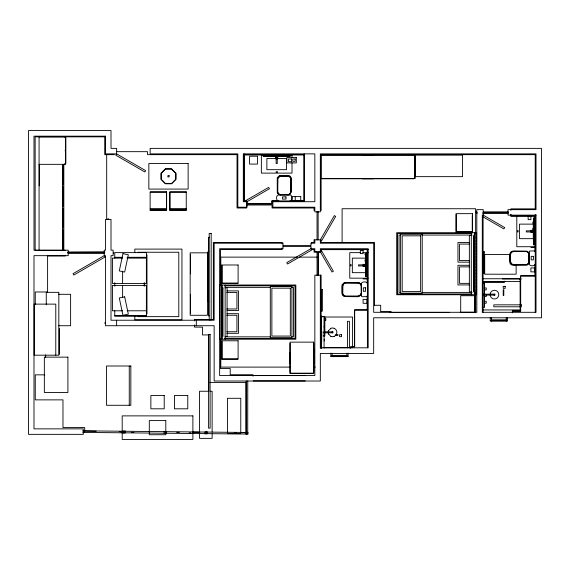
<?xml version="1.0" encoding="UTF-8"?>
<svg xmlns="http://www.w3.org/2000/svg" width="570" height="570" viewBox="0 0 570 570"><rect width="100%" height="100%" fill="white"/><g stroke="black" fill="none" stroke-linecap="round" stroke-linejoin="round"><path stroke-width="0.85" d="M535.223 264.416C534.546 266.254 530.014 266.254 529.331 264.416L529.38 251.541A0.834 0.834 0 0 1 529.929 250.992L534.354 250.942L535.223 251.805M361.501 293.187L360.824 295.274L357.974 296.728L344.301 296.55L342.541 295.274L341.872 293.187L342.043 284.836L344.301 282.563L359.057 282.563L360.824 283.853L361.501 285.926M529.331 261.744L529.159 262.827A3.513 3.513 0 0 1 526.887 265.107L512.138 265.107A3.513 3.513 0 0 1 509.865 262.827C509.972 259.158 507.642 251.612 513.228 250.942L526.887 251.121L528.661 252.396L529.331 254.484M367.401 295.858L366.802 296.692L362.1 296.692A0.941 0.941 0 0 1 361.544 296.129L361.501 283.254C362.192 281.416 366.702 281.416 367.401 283.254M490.193 294.056L490.492 292.966A4.247 4.247 0 0 1 491.846 291.192A4.346 4.346 0 0 1 497.104 291.192C499.313 292.816 499.313 296.429 497.104 298.053A4.346 4.346 0 0 1 492.829 298.616A4.247 4.247 0 0 1 490.492 296.279L490.193 295.182M360.945 294.027L359.734 295.702L357.775 296.329L345.598 296.329L343.639 295.702L342.42 294.027L342.257 286.126L343.639 283.418L345.598 282.784L358.808 282.955A3.299 3.299 0 0 1 360.945 285.086M328.519 330.685L330.857 328.341M320.333 239.842L334.326 215.61L335.687 216.393L321.694 240.626L320.333 239.842L320.333 243.212L373.671 243.212L373.671 312.296L476.812 312.296L476.812 209.646L483.218 209.646L483.218 215.139L504.678 227.53L503.887 228.891L483.196 216.942M287.871 195.033L289.959 194.363L291.413 191.506L291.234 177.847L289.959 176.073L287.871 175.403L279.514 175.574L277.248 177.847L277.248 192.589L278.531 194.363L280.611 195.033M290.543 200.932C292.389 200.255 292.389 195.71 290.543 195.033L277.932 195.033C276.101 195.71 276.101 200.255 277.932 200.932M67.944 252.353L104.923 252.132L67.944 252.118M65.08 137.626L65.472 137.626M65.158 137.705L65.856 137.705L65.856 150.273L65.158 150.273M65.158 150.9L65.856 150.9L65.856 163.469L65.08 163.547M116.985 151.67L147.566 151.67L147.566 154.662L237.035 154.662L237.035 208L246.675 208L246.675 205.008L272.061 205.008L272.061 208L314.049 208L314.049 210.565M304.159 154.655L244.11 154.655L244.11 153.864M114.363 154.662L104.723 154.662L104.723 136.843L35.155 136.843L35.155 250.351L65.301 250.351M304.166 154.662L244.11 154.662L244.11 200.918L246.675 200.918L246.675 203.91L272.061 203.91L272.061 200.918L304.166 200.918M362.463 154.855L373.457 154.855M322 154.933L413.905 154.933M263.511 155.752L289.859 155.752M263.511 155.681L263.511 156.337L289.859 156.266L289.859 155.681M263.511 156.337L289.859 156.337M64.602 163.939L65.308 163.939M39.074 164.338L65.472 164.338L65.472 136.843L39.074 136.843L39.074 250.351M322 178.731L413.905 178.731M362.463 178.802L373.457 178.802M150.323 192.118L166.426 192.118L166.426 210.188L150.323 210.188M186.069 192.118L169.967 192.118L169.967 210.188L186.069 210.188M278.851 200.761L271.911 200.761L271.911 203.754L246.831 203.754L246.831 200.761L244.266 200.761L244.266 154.819L304.002 154.819L304.002 200.761L290.123 200.761M272.895 201.716L314.839 201.716L314.839 153.871L243.319 153.871L243.319 201.716L246.988 201.716L269.425 188.763L268.634 187.402L246.204 200.355L246.988 201.716L246.988 207.209L237.825 207.209L237.825 153.871L150.131 153.871L150.131 148.378L541.5 148.378L541.5 317.789L373.671 317.789L373.671 353.429L320.333 353.429L320.333 381.017L214.149 381.017L214.149 325.719L105.514 325.719L105.514 255.659L104.239 255.659L73.031 273.678L73.815 275.039L105.023 257.02L104.239 255.659L104.239 250.166L105.514 250.166L105.514 219.414L111.008 219.414L111.008 250.166L113.124 250.166L113.124 255.659L111.008 255.659L111.008 320.233L214.149 320.233L214.149 243.212L283.026 243.212L283.026 248.705L219.642 248.705L219.642 375.523L314.839 375.523L314.839 275.153L321.124 275.153L321.124 348.249M166.426 208.613L150.323 208.613L150.323 209.482L166.426 209.482M169.967 208.613L186.069 208.613L186.069 209.482L169.967 209.482M483.374 211.848L508.255 211.848M477.632 212.945L476.264 212.945L476.264 211.848M482.747 212.945L508.283 212.945M482.883 213.102L508.148 213.102M483.218 215.139L482.298 215.132L482.298 312.303L536.014 312.303L536.014 214.712M536.007 215.139L507.998 215.139L507.998 209.646L536.007 209.646L536.007 153.871L320.333 153.871L320.333 211.862L314.839 211.862L314.839 207.209L272.895 207.209L272.895 200.932M535.216 215.93L510.927 215.93L510.927 214.441M535.102 216.087L510.763 216.094L510.763 214.598M534.197 218.232L533.534 218.232L533.534 244.573L534.197 244.573M107.716 218.866L108.813 218.866M532.081 230.85L526.302 230.85L526.302 231.954L532.081 231.954M456.385 231.726L472.095 231.726M471.903 233.479L397.475 233.479L397.475 293.963L471.903 293.963M400.81 235.054L399.05 235.054L399.05 292.396L400.81 292.396M421.928 235.054L472.103 235.054M471.305 235.439L469.352 235.439L469.352 291.997L471.305 291.997M474.361 236.415L475.337 236.415L475.337 238.766L474.361 238.766M209.211 237.32L208.584 237.32L208.584 315.873L209.211 315.873M474.361 239.678L475.337 239.678L475.337 242.029L474.361 242.029M469.445 242.507L457.959 242.507L457.959 262.15L469.445 262.15M474.361 242.948L475.337 242.948L475.337 245.299L474.361 245.299M469.68 244.081L459.534 244.081L459.534 260.583L469.68 260.583M283.083 245.413L310.6 245.413M474.361 246.212L475.337 246.212L475.337 248.563L474.361 248.563M283.083 246.511L310.6 246.511M535.102 246.717L516.798 246.717L516.798 216.087M530.905 247.508L534.824 247.508M368.177 249.503L321.131 249.496L321.131 252.061M474.361 249.475L475.337 249.475L475.337 251.84L474.361 251.84M208.919 251.655L207.936 251.655L207.936 301.537L208.919 301.537M137.954 252.246L178.795 252.246L178.795 316.649L137.954 316.649M320.532 252.218L318.295 252.218L318.295 275.296M67.951 252.368L104.182 252.368M360.261 252.645L349.759 252.645L349.759 278.174L368.135 278.174M362.891 252.645L368.135 252.645M474.361 252.745L475.337 252.745L475.337 255.096L474.361 255.096M67.951 253.465L104.182 253.465M510.022 254.562L484.707 254.562L484.707 274.206L516.128 274.206L516.128 264.808M65.301 255.966L47.602 255.966L47.602 291.975L35.276 291.975L35.276 304.409M474.361 256.008L475.337 256.008L475.337 258.36L474.361 258.36M297.618 257.127L220.811 257.127L220.811 285.506M299.385 257.127L317.041 257.127M114.762 257.298L122.714 257.298M127.131 257.298L146.576 257.298M122.614 258.117L112.433 258.117L112.433 283.468L146.376 283.468L146.376 258.117L127.174 258.117M474.361 259.279L475.337 259.279L475.337 261.63L474.361 261.63M474.361 262.542L475.337 262.542L475.337 264.893L474.361 264.893M364.259 264.858L358.48 264.858L358.48 265.955L364.259 265.955M469.445 265.292L457.959 265.292L457.959 284.929L469.445 284.929M474.361 265.805L475.337 265.805L475.337 268.171L474.361 268.171M469.68 266.867L459.534 266.867L459.534 283.354L469.68 283.354M474.361 269.076L475.337 269.076L475.337 271.427L474.361 271.427M474.361 272.339L475.337 272.339L475.337 274.69L474.361 274.69M474.361 275.602L475.337 275.602L475.337 277.961L474.361 277.961M365.705 275.738L366.289 275.738M535.216 275.987L520.688 275.987L520.688 304.986M482.933 278.751L520.531 278.751M363.083 278.951L367.002 278.951M474.361 278.873L475.337 278.873L475.337 281.224L474.361 281.224M502.434 278.915L520.531 278.915M520.104 279.343L520.966 279.343L520.966 278.481L520.104 278.481L520.139 309.938L483.324 309.938M482.89 281.466L520.531 281.466M482.89 281.787L504.4 281.787M482.662 281.858L484.429 281.858L484.429 306.795M474.361 282.136L475.337 282.136L475.337 284.487L474.361 284.487M484.607 282.257L504.4 282.257L504.4 281.267M237.704 283.055L222.001 283.055L222.001 265.378M482.662 283.233L484.429 283.233M222.001 285.014L295.83 285.014L295.83 339.214L222.001 339.214M474.361 285.406L475.337 285.406L475.337 287.757L474.361 287.757M224.544 285.798L295.046 285.798L295.046 338.43L224.544 338.43M225.236 287.365L270.429 287.365M291.697 287.365L293.472 287.365L293.472 336.856L291.697 336.856M225.136 287.757L227.095 287.757L227.095 336.464L225.136 336.464M484.265 287.95L486.231 287.95L486.231 289.916L484.265 289.916M474.361 288.669L475.337 288.669L475.337 291.021L474.361 291.021M227.003 290.899L238.488 290.899L238.488 310.543L227.003 310.543M421.928 292.396L472.103 292.396M226.774 292.474L236.921 292.474L236.921 308.976L226.774 308.976M483.175 294.156L494.952 294.156L494.952 295.096L483.175 295.096M58.439 294.305L70.616 294.305L70.616 325.727L58.439 325.727M484.265 296.592L486.231 296.592L486.231 295.281M484.265 301.295L486.231 301.295L486.231 303.261L484.265 303.261M374.462 305.278L380.696 305.278L380.689 311.626L391.191 311.626M483.089 307.579L484.265 307.579L484.265 281.666M367.386 310.037L354.69 310.037L354.69 346.774L352.274 346.774M122.614 310.785L112.433 310.785L112.433 285.428L146.376 285.428L146.376 310.785L127.174 310.785M389.46 312.374L449.146 312.374M227.003 313.685L238.488 313.685L238.488 333.322L227.003 333.322M226.774 315.26L236.921 315.26L236.921 331.747L226.774 331.747M114.762 315.466L146.576 315.466M321.081 316.193L321.95 316.193L321.95 317.062L321.081 317.062M324.537 317.02L352.545 317.02L352.545 347.657L323.66 347.657M324.465 318.587L325.826 318.587L325.826 320.361L324.465 320.361M209.083 319.435L194.555 319.435L194.555 320.931M210.786 319.435L213.351 319.435L213.351 242.421L282.193 242.421L282.193 243.917M491.426 319.82L506.26 319.82M490.25 320.732L507.435 320.732M320.333 331.861L322.071 331.861M323.81 331.861L332.98 331.861L332.98 332.809L323.81 332.809M320.333 332.809L322.071 332.809M321.829 333.906L321.509 347.814M335.652 334.697L338.01 334.697L338.01 335.288L335.652 335.288M323.945 335.438L323.945 336.3M323.874 335.873L324.85 335.873L324.85 316.628L321.359 316.628L321.359 348.042M225.236 336.856L270.429 336.856M321.081 347.615L321.95 347.615M320.333 347.814L368.184 347.814L368.184 248.705L320.333 248.705L320.333 251.79L332.018 272.018L333.372 271.235L321.694 251.007L320.333 251.79L314.839 251.79L314.839 248.705L310.906 248.705L286.76 262.642L287.551 264.003L311.69 250.066L310.906 248.705L310.906 243.212L314.839 243.212L314.839 239.842M332.068 355.402L346.895 355.402M330.885 356.307L348.078 356.307M237.704 358.851L222.001 358.851L222.001 341.181M290.558 367.101L220.811 367.101L220.811 338.715M313.507 367.101L315.274 367.101M290.094 373.165L313.671 373.165M44.781 374.853L35.276 374.853L35.276 399.869L62.978 399.869L62.978 427.578L84.709 427.578L84.709 431.091L96.223 431.205M253.187 375.594L305.271 375.594M253.187 380.938L305.271 380.938M209.91 382.42L245.941 382.42L245.998 434.233L247.964 434.233L247.964 432.274L245.998 432.274M208.784 391.241L199.564 391.241L199.564 432.146M210.458 391.241L212.133 391.241L212.133 432.146M82.892 430.649L84.203 430.649L84.203 432.609L82.892 432.609M227.43 433.635L240.775 433.635M119.258 431.44L121.916 431.462M192.788 432.167L199.878 432.238M240.626 432.644L245.941 432.694M119.714 431.754L121.496 431.775M176.672 432.324L179.343 432.345M234.527 432.894L236.308 432.915M131.278 432.338L133.95 432.366M189.133 432.915L190.907 432.929M280.81 194.648L279.77 194.484A3.391 3.391 0 0 1 277.626 192.339L277.626 178.097A3.391 3.391 0 0 1 279.77 175.952L288.712 175.952A3.391 3.391 0 0 1 290.857 178.097L290.857 192.339A3.391 3.391 0 0 1 288.712 194.484M330.857 336.336L328.519 333.992M528.782 253.643L528.782 262.578A3.391 3.391 0 0 1 526.637 264.729L513.428 264.886L511.461 264.245L510.086 261.544L510.086 254.669L510.72 252.717L512.387 251.498L526.637 251.498A3.391 3.391 0 0 1 528.297 252.717M535.223 214.712L535.223 312.303M535.052 246.839L535.052 251.235M535.052 264.409L535.052 275.83L520.531 275.83L520.531 310.985L512.359 310.985L512.359 312.659M534.126 218.232L534.126 244.573M520.688 306.745L520.688 311.135L512.508 311.135L512.508 312.816M510.927 210.351L510.927 208.855L535.216 208.855L535.216 154.662L321.131 154.662L321.131 210.565M507.435 317.519L507.435 321.038L490.25 321.038L490.25 317.519M506.26 317.583L506.26 321.038M494.482 294.156L494.482 295.096M494.005 294.156L494.005 295.096M491.426 317.583L491.426 321.038M483.089 215.132L483.089 312.303M475.629 232.731L475.629 208.734L342.1 208.734L342.1 242.421M475.629 294.056L475.629 312.716M474.611 297.497L474.611 310.458M474.568 296.706L474.568 311.241M474.454 237.127L474.454 232.695L396.692 232.695L396.692 294.747L474.454 294.747L474.454 291.199M474.454 241.559L474.454 243.333M474.454 245.1L474.454 246.874M474.454 251.306L474.454 253.08M474.454 254.854L474.454 259.286M474.454 261.06L474.454 262.834M474.454 267.266L474.454 269.04M474.454 270.807L474.454 272.581M474.454 274.355L474.454 276.129M474.454 280.561L474.454 282.335M474.454 284.109L474.454 285.876M474.062 257.825L474.062 259.507M474.062 261.188L474.062 262.877M474.062 264.558L474.062 266.247M474.062 267.929L474.062 269.617M472.252 215.424L472.252 230.351M471.305 232.695L471.305 294.747M456.271 214.634L456.271 231.135M414.696 155.054L414.696 178.617M374.469 305.278L374.469 242.421L321.131 242.421L321.131 239.856L314.049 239.856L314.049 242.421L311.484 242.421L311.484 243.917M367.386 249.496L367.401 347.814M367.23 253.194L367.23 249.653L321.281 249.653L321.281 251.363M367.23 277.996L367.23 283.311M367.23 295.716L367.23 309.888L354.54 309.888L354.54 346.617L350.507 346.617L350.507 348.234M366.289 254.434L366.289 276.379M365.783 254.434L365.783 276.379M349.403 347.814L349.403 321.338L347.436 321.338L347.436 347.814M348.078 353.101L348.078 356.613L330.885 356.613L330.885 353.101M346.895 353.165L346.895 356.613M332.517 331.861L332.517 332.809M332.032 331.861L332.032 332.809M332.068 353.165L332.068 356.613M324.38 316.628L324.38 335.873M324.266 325.655L324.266 327.622M324.266 332.331L324.266 334.298M324.266 339.015L324.266 340.981M324.066 316.628L324.066 348.042M320.333 275.153L320.333 348.249M318.138 211.449L318.138 239.856M318.138 252.061L318.138 275.21M317.041 211.449L317.041 239.856M317.041 275.702L317.041 252.061L314.049 252.061L314.049 249.496L311.484 249.496L311.484 248.007M314.234 350.009L314.234 351.234M313.856 352.353L313.856 363.346M313.778 343.318L313.778 352.125M313.778 362.691L313.778 372.374M304.159 153.864L304.159 201.716M295.232 196.607L295.232 200.533M292.004 157.633L292.004 155.054L261.366 155.054L261.366 173.116L292.004 173.116L292.004 162.792M289.988 343.318L289.988 372.374M289.909 352.353L289.909 363.346M289.097 155.752L289.097 156.337M282.193 248.007L282.193 249.496L220.433 249.496L220.433 285.021M277.234 157.797L277.234 163.569L276.137 163.569L276.137 157.797M264.281 155.752L264.281 156.337M253.023 376.221L253.023 374.725L230.195 374.725L230.195 368.505L220.433 368.505L220.433 339.193M247.765 380.888L247.729 433.257L246.197 433.257L246.197 380.888M240.775 432.751L240.775 398.295L227.43 398.295L227.43 432.751M225.136 285.014L225.136 339.214M222.001 290.351L222.001 292.125M222.001 293.899L222.001 295.68M222.001 300.119L222.001 301.901M222.001 306.339L222.001 308.121M222.001 316.115L222.001 317.889M222.001 322.335L222.001 324.109M222.001 332.111L222.001 333.885M221.88 265.962L221.88 282.464M221.88 341.772L221.88 358.259M212.133 433.92L212.133 438.366L199.564 438.366L199.564 433.92M208.812 391.505L208.812 334.939L202.493 334.939L202.493 327.123L194.555 327.123L194.555 324.964M196.308 320.233L196.308 325.719M190.48 254.719L190.48 273.857M190.48 294.255L190.48 313.4M185.67 209.197L185.67 210.188M150.722 209.197L150.722 210.188M146.975 254.968L146.975 313.928M146.576 258.117L146.576 252.617L114.762 252.617L114.762 258.117M146.576 310.785L146.576 316.279L114.762 316.279L114.762 310.785M144.609 283.112L144.609 285.784M144.217 282.692L144.217 286.204M134.812 252.638L134.812 249.104L181.937 249.104L181.937 319.791L134.812 319.791L134.812 316.257M129.262 366.004L129.262 405.277M122.614 271.227L122.614 283.468M122.614 285.428L122.614 297.668M116.629 320.233L116.629 325.719M114.762 282.692L114.762 286.204M113.672 252.368L113.672 253.465M106.683 154.662L106.683 219.343M104.965 322.428L104.965 323.525M63.826 164.338L63.826 250.351M63.035 165.193L63.035 184.979M63.035 186.704L63.035 206.475M63.035 208.2L63.035 227.986M63.035 229.71L63.035 249.496M62.643 164.338L62.643 250.351M59.316 328.47L59.316 354.397M55.782 355.188L55.782 304.123L34.172 304.123L34.172 355.188L58.831 355.188L58.831 292.339L46.263 292.339L46.263 304.779M45.65 354.861L45.65 357.468M39.273 164.338L39.273 185.834M334.134 336.357A4.346 4.346 0 0 1 330.835 336.357M328.491 334.041A4.346 4.346 0 0 1 328.185 332.916M328.185 331.754A4.346 4.346 0 0 1 328.491 330.636M330.835 328.32A4.346 4.346 0 0 1 334.134 328.32M334.163 328.341A4.382 4.382 0 0 1 336.507 330.685A4.346 4.346 0 0 1 336.507 333.992A4.382 4.382 0 0 1 334.163 336.336M105.514 136.173L105.514 153.871L116.629 153.871L145.642 170.622L144.858 171.983L115.845 155.232L116.629 153.871L116.629 148.378L111.008 148.378L111.008 130.559L28.5 130.559L28.5 434.354L83.306 434.354L83.306 428.861L33.993 428.861L33.993 255.659L68.201 255.659L68.201 250.166L33.993 250.166L33.993 136.173L105.514 136.173M83.234 430.842L83.213 432.416L246.974 434.041L246.988 432.466L83.234 430.842M277.854 178.524L277.704 191.541C278.096 196.358 284.516 194.513 287.565 194.762A3.228 3.228 0 0 0 290.786 191.541L290.786 179.522A3.228 3.228 0 0 0 287.565 176.301L279.927 176.458L277.854 178.524M342.926 285.249L342.769 292.88A3.228 3.228 0 0 0 345.99 296.101L358.01 296.101L359.898 295.481L361.23 292.88L361.074 285.249L359.898 283.632L358.01 283.019L345.99 283.019L344.095 283.632L342.926 285.249M529.06 261.423L528.44 263.319L526.837 264.487L513.812 264.644C509.003 264.245 510.848 257.839 510.592 254.79A3.228 3.228 0 0 1 513.812 251.57L525.839 251.57A3.228 3.228 0 0 1 529.06 254.79L529.06 261.423M122.956 253.636L119.287 270.921L124.666 272.061L128.335 254.769L122.956 253.636M165.4 168.841L161.018 173.216L161.018 179.4L165.4 183.782L171.584 183.782L175.959 179.4L175.959 173.216L171.584 168.841L165.4 168.841M165.485 169.055L161.239 173.309L161.239 179.315L165.485 183.561L171.492 183.561L175.745 179.315L175.745 173.309L171.492 169.055L165.485 169.055M124.666 296.842L119.287 297.975L122.956 315.267L128.335 314.127L124.666 296.842M415.081 155.054L320.825 155.054L320.825 178.617L415.081 178.617L415.081 155.054M462.548 155.054L415.423 155.054L415.423 176.65L462.548 176.65L462.548 155.054M290.315 155.282L263.048 155.282L263.048 156.03L290.315 156.03L290.315 155.282M257.448 156.23L249.582 156.23L249.582 164.082L257.448 164.082L257.448 156.23M277.747 156.736L275.631 156.736L275.631 158.852L277.747 158.852L277.747 156.736M277.476 157.007L275.901 157.007L275.901 158.581L277.476 158.581L277.476 157.007M296.322 157.405L286.895 157.405L286.895 162.899L296.322 162.899L296.322 157.405M286.503 158.481L266.874 158.481L266.874 169.675L286.503 169.675L286.503 158.481M291.612 158.973L288.47 158.973L288.47 161.723L291.612 161.723L291.612 158.973M295.146 158.973L292.788 158.973L292.788 161.324L295.146 161.324L295.146 158.973M188.129 163.54L148.848 163.54L148.848 189.076L188.129 189.076L188.129 163.54M277.276 171.862L276.101 171.862L276.101 172.332L277.276 172.332L277.276 171.862M169.119 175.681L167.858 175.681L167.858 176.935L169.119 176.935L169.119 175.681M166.625 191.919L150.124 191.919L150.124 210.38L166.625 210.38L166.625 191.919M186.255 191.919L169.767 191.919L169.767 210.38L186.255 210.38L186.255 191.919M300.739 196.607L292.104 196.607L292.104 200.533L300.739 200.533L300.739 196.607M286.005 196.878L282.471 196.878L282.471 199.087L286.005 199.087L286.005 196.878M472.494 213.657L455.993 213.657L455.993 232.118L472.494 232.118L472.494 213.657M530.905 216.486L528.148 216.486L528.148 219.614L530.905 219.614L530.905 216.486M534.596 217.768L533.848 217.768L533.848 245.036L534.596 245.036L534.596 217.768M534.824 222.022L532.872 222.022L532.872 223.383L534.824 223.383L534.824 222.022M533.285 224.131L519.484 224.131L519.484 238.666L533.285 238.666L533.285 224.131M534.824 228.306L532.872 228.306L532.872 229.667L534.824 229.667L534.824 228.306M533.135 230.337L531.026 230.337L531.026 232.467L533.135 232.467L533.135 230.337M532.872 230.615L531.29 230.615L531.29 232.182L532.872 232.182L532.872 230.615M518.052 230.814L517.589 230.814L517.589 231.997L518.052 231.997L518.052 230.814M476.613 232.695L474.653 232.695L474.653 294.747L476.613 294.747L476.613 232.695M475.337 233.144L474.361 233.144L474.361 235.51L475.337 235.51L475.337 233.144M211.178 233.394L209.211 233.394L209.211 319.791L211.178 319.791L211.178 233.394M422.213 234.263L400.617 234.263L400.617 293.18L422.213 293.18L422.213 234.263M474.261 235.638L473.471 235.638L473.471 291.797L474.261 291.797L474.261 235.638M420.646 235.83L402.192 235.83L402.192 291.605L420.646 291.605L420.646 235.83M363.083 250.479L360.326 250.479L360.326 253.621L363.083 253.621L363.083 250.479M484.343 251.819L483.481 251.819L483.481 273.415L484.343 273.415L484.343 251.819M208.114 252.439L207.644 252.439L207.644 300.746L208.114 300.746L208.114 252.439M207.444 252.838L190.166 252.838L190.166 315.281L207.444 315.281L207.444 252.838M367.002 253.643L365.035 253.643L365.035 255.018L367.002 255.018L367.002 253.643M366.774 254.042L366.026 254.042L366.026 276.764L366.774 276.764L366.774 254.042M366.375 254.434L365.705 254.434L365.705 276.379L366.375 276.379L366.375 254.434M533.378 256.343L531.176 256.343L531.176 259.877L533.378 259.877L533.378 256.343M365.577 258.139L352.338 258.139L352.338 272.667L365.577 272.667L365.577 258.139M367.002 259.927L365.035 259.927L365.035 261.302L367.002 261.302L367.002 259.927M365.313 264.345L363.19 264.345L363.19 266.461L365.313 266.461L365.313 264.345M365.035 264.615L363.468 264.615L363.468 266.19L365.035 266.19L365.035 264.615M351.02 264.815L350.55 264.815L350.55 265.99L351.02 265.99L351.02 264.815M238.103 264.986L221.602 264.986L221.602 283.44L238.103 283.44L238.103 264.986M534.824 267.929L530.905 267.929L530.905 271.862L534.824 271.862L534.824 267.929M504.828 281.345L503.958 281.666L504.828 281.345M221.801 285.014L219.835 285.014L219.835 339.214L221.801 339.214L221.801 285.014M222.093 285.428L221.11 285.428L221.11 287.793L222.093 287.793L222.093 285.428M505.177 286.375L503.21 286.375L503.21 288.342L505.177 288.342L505.177 286.375M291.904 286.582L270.301 286.582L270.301 337.639L291.904 337.639L291.904 286.582M365.555 287.793L363.346 287.793L363.346 291.32L365.555 291.32L365.555 287.793M222.977 287.957L222.193 287.957L222.193 336.272L222.977 336.272L222.977 287.957M290.329 288.156L271.876 288.156L271.876 336.072L290.329 336.072L290.329 288.156M222.093 288.62L221.11 288.62L221.11 290.971L222.093 290.971L222.093 288.62M322.378 289.524L321.509 289.524L321.509 311.127L322.378 311.127L322.378 289.524M503.802 289.916L503.21 289.916L503.21 295.41L503.802 295.41L503.802 289.916M222.093 291.812L221.11 291.812L221.11 294.163L222.093 294.163L222.093 291.812M475.337 291.933L474.361 291.933L474.361 294.291L475.337 294.291L475.337 291.933M222.093 294.996L221.11 294.996L221.11 297.348L222.093 297.348L222.093 294.996M474.853 295.73L460.703 295.73L460.703 312.225L474.853 312.225L474.853 295.73M222.093 298.188L221.11 298.188L221.11 300.54L222.093 300.54L222.093 298.188M367.002 299.385L363.083 299.385L363.083 303.304L367.002 303.304L367.002 299.385M222.093 301.366L221.11 301.366L221.11 303.732L222.093 303.732L222.093 301.366M222.093 304.558L221.11 304.558L221.11 306.916L222.093 306.916L222.093 304.558M521.315 304.836L493.827 304.836L493.827 306.795L521.315 306.795L521.315 304.836M222.093 307.75L221.11 307.75L221.11 310.108L222.093 310.108L222.093 307.75M222.093 310.935L221.11 310.935L221.11 313.286L222.093 313.286L222.093 310.935M222.093 314.127L221.11 314.127L221.11 316.478L222.093 316.478L222.093 314.127M222.093 317.312L221.11 317.312L221.11 319.67L222.093 319.67L222.093 317.312M222.093 320.504L221.11 320.504L221.11 322.855L222.093 322.855L222.093 320.504M222.093 323.696L221.11 323.696L221.11 326.047L222.093 326.047L222.093 323.696M222.093 326.874L221.11 326.874L221.11 329.232L222.093 329.232L222.093 326.874M222.093 330.066L221.11 330.066L221.11 332.424L222.093 332.424L222.093 330.066M222.093 333.251L221.11 333.251L221.11 335.616L222.093 335.616L222.093 333.251M210.109 334.383L208.613 334.383L208.613 428.17L210.109 428.17L210.109 334.383M341.544 334.697L339.578 334.697L339.578 336.663L341.544 336.663L341.544 334.697M222.093 336.442L221.11 336.442L221.11 338.794L222.093 338.794L222.093 336.442M238.103 340.782L221.602 340.782L221.602 359.25L238.103 359.25L238.103 340.782M313.671 342.142L290.094 342.142L290.094 373.564L313.671 373.564L313.671 342.142M67.915 357.141L44.346 357.141L44.346 392.495L67.915 392.495L67.915 357.141M130.844 366.004L106.49 366.004L106.49 405.277L130.844 405.277L130.844 366.004M164.217 395.459L150.865 395.459L150.865 408.811L164.217 408.811L164.217 395.459M187.779 395.459L174.434 395.459L174.434 408.811L187.779 408.811L187.779 395.459M192.888 415.879L122.194 415.879L122.194 439.442L192.888 439.442L192.888 415.879M165.799 420.589L149.297 420.589L149.297 434.732L165.799 434.732L165.799 420.589M125.143 431.055L123.184 431.055L123.184 433.015L125.143 433.015L125.143 431.055M166.084 431.462L164.124 431.462L164.124 433.421L166.084 433.421L166.084 431.462M207.024 431.868L205.058 431.868L205.058 433.827L207.024 433.827L207.024 431.868"/></g></svg>
